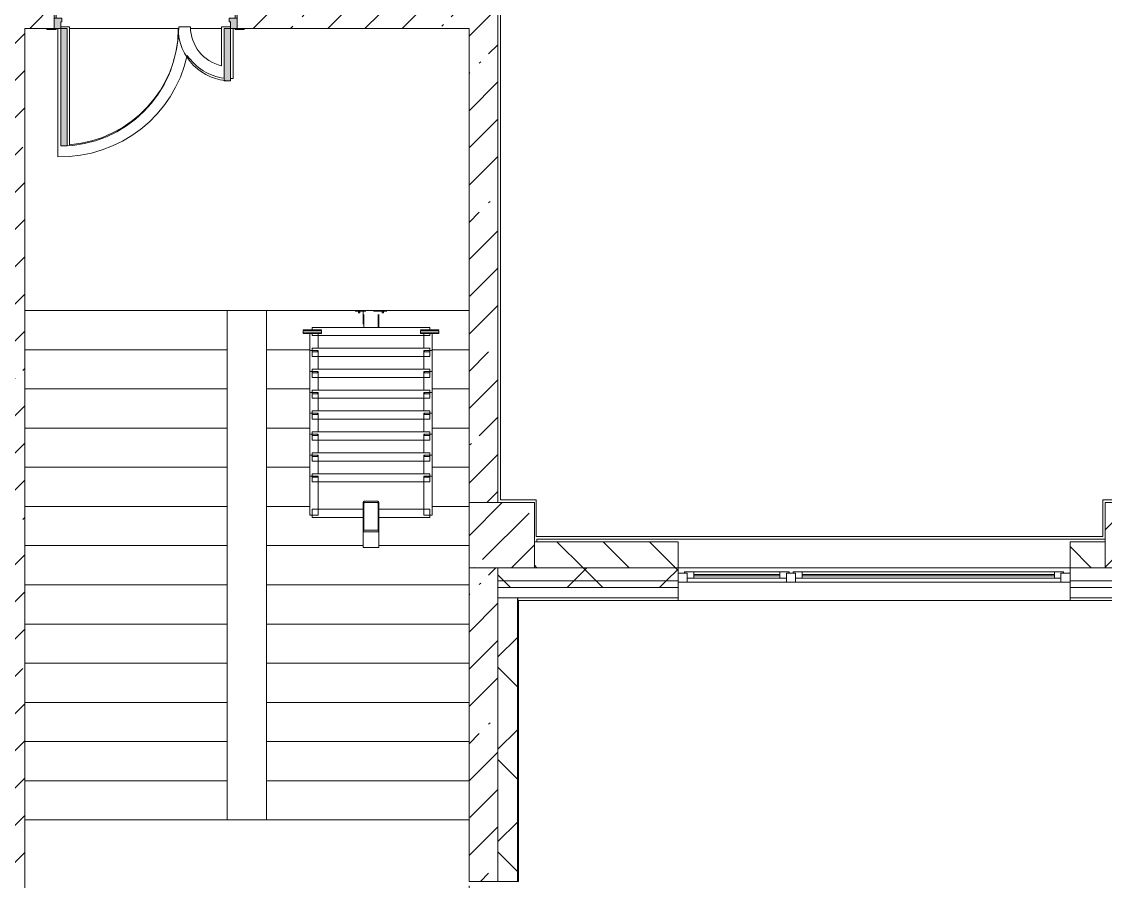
# Model space of a CAD drawing. Header units: millimetres. Extents: x -5714 to 188114, y -8553 to 29000.
# Drawn here: x 133160 to 141454, y 1150 to 7732 of the extents above; entities that cross this region are included whole.
import ezdxf

# ---------------------------------------------------------------- set-up
doc = ezdxf.new("R2010")
doc.units = ezdxf.units.MM
doc.linetypes.add('200_ШТРИХ__ш1_п0_6_', pattern=[160, 100, -60])
for name, color, linetype, lineweight in [('A-DETL-MBND-1', 7, '200_ШТРИХ__ш1_п0_6_', 9), ('A-GENM-2', 7, 'Continuous', 5), ('A-GLAZ-2', 7, 'Continuous', 5), ('A-WALL', 7, 'Continuous', 9), ('A-WALL-2', 7, 'Continuous', 5), ('I-WALL-2', 7, 'Continuous', 5), ('S-COLS-2', 7, 'Continuous', 5), ('S-STRS-2', 7, 'Continuous', 5)]:
    doc.layers.add(name, color=color, linetype=linetype, lineweight=lineweight)
for name, color, linetype, lineweight, true_color in [('A-DOOR-3', 7, 'Continuous', 5, 0xaaaaaa), ('A-DOOR-4', 7, 'Continuous', 5, 0xe2e2e2), ('A-DOOR-FRAM-2', 7, 'Continuous', 5, 0xe2e2e2), ('A-DOOR-FRAM-3', 7, 'Continuous', 5, 0xaaaaaa), ('A-FLOR-2', 7, 'Continuous', 5, 0xaaaaaa)]:
    doc.layers.add(name, color=color, linetype=linetype, lineweight=lineweight, true_color=true_color)
pattern_1 = [(45, (61103.76, 0), (-353.5534, 353.5534), []), (135, (61103.76, 0), (-353.5534, -353.5534), [])]
pattern_2 = [(45, (61103.76, 0), (-285.1231, 285.1231), []), (45, (61388.9, 0), (-285.1231, 285.1231), [504.031, -100.806, 16.764, -84.042])]

# ---------------------------------------------------------------- blocks, each defined once
blk = doc.blocks.new('BSC_Колонна _Прямоугольная - 500х500-V118-3_9_1_птичка')
at = {"layer": 'S-COLS-2'}
h = blk.add_hatch(dxfattribs=at)
h.set_pattern_fill('FP_54', color=256, style=0, pattern_type=2)
h.set_pattern_definition([(45, (-75730, -3800), (-285.1231, 285.1231), []), (45, (-75444.88, -3800), (-285.1231, 285.1231), [504.031, -100.806, 16.764, -84.042])])
h.paths.add_polyline_path([(-250, -250), (250, -250), (250, 250), (-250, 250), (-250, -98.8)])
for p, q in [((250, 250), (-250, 250)), ((-250, 250), (-250, -250)), ((250, -250), (250, 250)), ((-250, -250), (250, -250))]:
    blk.add_line(p, q, dxfattribs=at)
blk = doc.blocks.new('BSC_Колонна _Прямоугольная - 500х500-V119-3_9_1_птичка')
at = {"layer": 'S-COLS-2'}
h = blk.add_hatch(dxfattribs=at)
h.set_pattern_fill('FP_55', color=256, style=0, pattern_type=2)
h.set_pattern_definition([(45, (-80600, -3800), (-285.1231, 285.1231), []), (45, (-80314.88, -3800), (-285.1231, 285.1231), [504.031, -100.806, 16.764, -84.042])])
h.paths.add_polyline_path([(-250, -250), (250, -250), (250, 250), (-250, 250)])
for p, q in [((250, 250), (-250, 250)), ((-250, 250), (-250, -250)), ((250, -250), (250, 250)), ((-250, -250), (250, -250))]:
    blk.add_line(p, q, dxfattribs=at)
blk = doc.blocks.new('110_Дверь_СКБ_2Ст - Д-1 Лестничная клетка EIS60-24319353-3_9_1_птичка')
at = {"layer": 'A-DOOR-4'}
for points in [[(612.5, 1010), (612.5, 110), (662.5, 110), (662.5, 1010)], [(-631.1, 510), (-637.5, 510), (-637.5, 110), (-587.5, 110), (-587.5, 510)], [(712.5, 30), (697.5, 30), (697.5, -110), (712.5, -110)]]:
    blk.add_hatch(color=256, dxfattribs=at).paths.add_polyline_path(points)
h = blk.add_hatch(color=256, dxfattribs=at)
h.paths.add_polyline_path([(662.5, 110), (662.5, 60), (652.5, 60), (652.5, 30), (712.5, 30), (712.5, 110)])
h.paths.add_polyline_path([(-637.5, 110), (-687.5, 110), (-687.5, 30), (-627.5, 30), (-631.1, 60), (-637.5, 60)])
at = {"layer": 'A-DOOR-FRAM-2'}
for points in [[(-742.5, 118), (-742.5, 110), (-672.5, 110), (-672.5, 118)], [(697.5, 118), (697.5, 110), (767.5, 110), (767.5, 118)], [(-672.5, 30), (-687.5, 30), (-687.5, -110), (-672.5, -110)], [(-672.5, -110), (-742.5, -110), (-742.5, -118), (-672.5, -118)], [(697.5, -110), (697.5, -118), (767.5, -118), (767.5, -110)]]:
    blk.add_hatch(color=256, dxfattribs=at).paths.add_polyline_path(points)
at = {"layer": 'A-DOOR-3'}
for p, q in [((662.5, 1010), (612.5, 1010)), ((612.5, 1010), (612.5, 110)), ((662.5, 110), (662.5, 1010)), ((-637.5, 510), (-637.5, 110)), ((-587.5, 510), (-637.5, 510)), ((-587.5, 110), (-587.5, 510)), ((-637.5, 110), (-587.5, 110)), ((612.5, 110), (662.5, 110))]:
    blk.add_line(p, q, dxfattribs=at)
for centre, radius, start, end in [((662.5, 110), 900, 90, 180), ((-637.5, 110), 400, 360, 90)]:
    blk.add_arc(centre, radius, start, end, dxfattribs=at)
at = {"layer": 'A-DOOR-FRAM-3'}
for p, q in [((-672.5, 118), (-742.5, 118)), ((-742.5, 118), (-742.5, 110)), ((-742.5, 110), (-672.5, 110)), ((-637.5, 110), (-687.5, 110)), ((-687.5, 110), (-687.5, 30)), ((-672.5, 110), (-672.5, 118)), ((-637.5, 60), (-637.5, 110)), ((662.5, 110), (662.5, 60)), ((712.5, 110), (662.5, 110)), ((767.5, 118), (697.5, 118)), ((697.5, 118), (697.5, 110)), ((697.5, 110), (767.5, 110)), ((712.5, 30), (712.5, 110)), ((767.5, 110), (767.5, 118)), ((-687.5, 30), (-627.5, 30)), ((-672.5, 30), (-687.5, 30)), ((-687.5, 30), (-687.5, -110)), ((-672.5, -110), (-672.5, 30)), ((-627.5, 60), (-637.5, 60)), ((-627.5, 30), (-627.5, 60)), ((662.5, 60), (652.5, 60)), ((652.5, 60), (652.5, 30)), ((652.5, 30), (712.5, 30)), ((712.5, 30), (697.5, 30)), ((697.5, 30), (697.5, -110)), ((712.5, -110), (712.5, 30)), ((-672.5, -110), (-742.5, -110)), ((-742.5, -110), (-742.5, -118)), ((-742.5, -118), (-672.5, -118)), ((-687.5, -110), (-672.5, -110)), ((-672.5, -118), (-672.5, -110)), ((697.5, -110), (712.5, -110)), ((767.5, -110), (697.5, -110)), ((697.5, -110), (697.5, -118)), ((697.5, -118), (767.5, -118)), ((767.5, -118), (767.5, -110))]:
    blk.add_line(p, q, dxfattribs=at)
blk = doc.blocks.new('Анкер клиновой - Анкер клиновой МКТ В 10-10-16_85-22193208-3_9_1_птичка')
at = {"layer": 'A-DETL-MBND-1'}
for p, q in [((122191.4, 13788), (122191.4, 13784)), ((122207.4, 13788), (122191.4, 13788)), ((122191.4, 13788), (122207.4, 13788)), ((122194.4, 13798), (122194.4, 13784)), ((122204.4, 13798), (122194.4, 13798)), ((122194.4, 13798), (122204.4, 13798)), ((122204.4, 13784), (122204.4, 13798)), ((122207.4, 13784), (122207.4, 13788))]:
    blk.add_line(p, q, dxfattribs=at)
blk = doc.blocks.new('ОМ_Полоса_Трапеция прямоугольная_Прокат_ГОСТ 103-2006 - ОМ_Полоса_Трапеция прямоугольная_Прокат_ГОСТ 103-2006-21111644-3_9_1_птичка')
at = {"layer": 'A-GENM-2'}
for p, q in [((122699.4, 15046.5), (122699.4, 15056.5)), ((122699.4, 15056.5), (122739.4, 15056.5)), ((122739.4, 15046.5), (122699.4, 15046.5)), ((122739.4, 15056.5), (122739.4, 15046.5))]:
    blk.add_line(p, q, dxfattribs=at)
blk = doc.blocks.new('ОМ_Полоса_Трапеция прямоугольная_Прокат_ГОСТ 103-2006 - ОМ_Полоса_Трапеция прямоугольная_Прокат_ГОСТ 103-2006-V171-3_9_1_птичка')
at = {"layer": 'A-GENM-2'}
for p, q in [((122699.4, 14416.5), (122699.4, 14406.5)), ((122739.4, 14416.5), (122699.4, 14416.5)), ((122699.4, 14406.5), (122739.4, 14406.5)), ((122739.4, 14406.5), (122739.4, 14416.5))]:
    blk.add_line(p, q, dxfattribs=at)
blk = doc.blocks.new('ОМ_Полоса_Трапеция прямоугольная_Прокат_ГОСТ 103-2006 - ОМ_Полоса_Трапеция прямоугольная_Прокат_ГОСТ 103-2006-V172-3_9_1_птичка')
at = {"layer": 'A-GENM-2'}
for p, q in [((122699.4, 14256.5), (122699.4, 14246.5)), ((122739.4, 14256.5), (122699.4, 14256.5)), ((122699.4, 14246.5), (122739.4, 14246.5)), ((122739.4, 14246.5), (122739.4, 14256.5))]:
    blk.add_line(p, q, dxfattribs=at)
blk = doc.blocks.new('ОМ_Полоса_Трапеция прямоугольная_Прокат_ГОСТ 103-2006 - ОМ_Полоса_Трапеция прямоугольная_Прокат_ГОСТ 103-2006-V173-3_9_1_птичка')
at = {"layer": 'A-GENM-2'}
for p, q in [((122699.4, 14096.5), (122699.4, 14086.5)), ((122739.4, 14096.5), (122699.4, 14096.5)), ((122699.4, 14086.5), (122739.4, 14086.5)), ((122739.4, 14086.5), (122739.4, 14096.5))]:
    blk.add_line(p, q, dxfattribs=at)
blk = doc.blocks.new('ОМ_Полоса_Прокат_ГОСТ 103-2006 - ОМ_Полоса_Прокат_ГОСТ 103-2006-22193251-3_9_1_птичка')
at = {"layer": 'A-GENM-2'}
for p, q in [((122809.4, 13929.5), (122669.4, 13929.5)), ((122669.4, 13929.5), (122669.4, 13926.5)), ((122669.4, 13926.5), (122809.4, 13926.5)), ((122809.4, 13926.5), (122809.4, 13929.5))]:
    blk.add_line(p, q, dxfattribs=at)
blk = doc.blocks.new('ОМ_Полоса_Прокат_ГОСТ 103-2006 - ОМ_Полоса_Прокат_ГОСТ 103-2006-22193252-3_9_1_птичка')
at = {"layer": 'A-GENM-2'}
for p, q in [((122669.4, 13954.2), (122669.4, 13950.8)), ((122809.4, 13954.2), (122669.4, 13954.2)), ((122669.4, 13950.8), (122809.4, 13950.8)), ((122669.4, 13933.9), (122669.4, 13950.8)), ((122809.4, 13933.9), (122669.4, 13933.9)), ((122809.4, 13950.8), (122809.4, 13954.2)), ((122809.4, 13950.8), (122809.4, 13933.9))]:
    blk.add_line(p, q, dxfattribs=at)
blk = doc.blocks.new('ОМ_Полоса_Трапеция прямоугольная_Прокат_ГОСТ 103-2006 - ОМ_Полоса_Трапеция прямоугольная_Прокат_ГОСТ 103-2006-21111686-3_9_1_птичка')
at = {"layer": 'A-GENM-2'}
for p, q in [((121839.4, 15056.5), (121879.4, 15056.5)), ((121839.4, 15046.5), (121839.4, 15056.5)), ((121879.4, 15046.5), (121839.4, 15046.5)), ((121879.4, 15056.5), (121879.4, 15046.5))]:
    blk.add_line(p, q, dxfattribs=at)
blk = doc.blocks.new('ОМ_Полоса_Трапеция прямоугольная_Прокат_ГОСТ 103-2006 - ОМ_Полоса_Трапеция прямоугольная_Прокат_ГОСТ 103-2006-V174-3_9_1_птичка')
at = {"layer": 'A-GENM-2'}
for p, q in [((121879.4, 14416.5), (121839.4, 14416.5)), ((121839.4, 14416.5), (121839.4, 14406.5)), ((121839.4, 14406.5), (121879.4, 14406.5)), ((121879.4, 14406.5), (121879.4, 14416.5))]:
    blk.add_line(p, q, dxfattribs=at)
blk = doc.blocks.new('ОМ_Полоса_Трапеция прямоугольная_Прокат_ГОСТ 103-2006 - ОМ_Полоса_Трапеция прямоугольная_Прокат_ГОСТ 103-2006-V175-3_9_1_птичка')
at = {"layer": 'A-GENM-2'}
for p, q in [((121879.4, 14256.5), (121839.4, 14256.5)), ((121839.4, 14256.5), (121839.4, 14246.5)), ((121839.4, 14246.5), (121879.4, 14246.5)), ((121879.4, 14246.5), (121879.4, 14256.5))]:
    blk.add_line(p, q, dxfattribs=at)
blk = doc.blocks.new('ОМ_Полоса_Трапеция прямоугольная_Прокат_ГОСТ 103-2006 - ОМ_Полоса_Трапеция прямоугольная_Прокат_ГОСТ 103-2006-V176-3_9_1_птичка')
at = {"layer": 'A-GENM-2'}
for p, q in [((121879.4, 14096.5), (121839.4, 14096.5)), ((121839.4, 14096.5), (121839.4, 14086.5)), ((121839.4, 14086.5), (121879.4, 14086.5)), ((121879.4, 14086.5), (121879.4, 14096.5))]:
    blk.add_line(p, q, dxfattribs=at)
blk = doc.blocks.new('ОМ_Полоса_Прокат_ГОСТ 103-2006 - ОМ_Полоса_Прокат_ГОСТ 103-2006-22193295-3_9_1_птичка')
at = {"layer": 'A-GENM-2'}
for p, q in [((121909.4, 13929.5), (121769.4, 13929.5)), ((121769.4, 13929.5), (121769.4, 13926.5)), ((121769.4, 13926.5), (121909.4, 13926.5)), ((121909.4, 13926.5), (121909.4, 13929.5))]:
    blk.add_line(p, q, dxfattribs=at)
blk = doc.blocks.new('ОМ_Полоса_Прокат_ГОСТ 103-2006 - ОМ_Полоса_Прокат_ГОСТ 103-2006-22193296-3_9_1_птичка')
at = {"layer": 'A-GENM-2'}
for p, q in [((121909.4, 13954.2), (121769.4, 13954.2)), ((121769.4, 13954.2), (121769.4, 13950.8)), ((121769.4, 13950.8), (121909.4, 13950.8)), ((121769.4, 13933.9), (121769.4, 13950.8)), ((121909.4, 13933.9), (121769.4, 13933.9)), ((121909.4, 13950.8), (121909.4, 13954.2)), ((121909.4, 13950.8), (121909.4, 13933.9))]:
    blk.add_line(p, q, dxfattribs=at)
blk = doc.blocks.new('ОМ_Труба_ГОСТ 8639-82 - ОМ_Труба_ГОСТ 8639-82-21111694-3_9_1_птичка')
at = {"layer": 'A-GENM-2'}
for p, q in [((122238.4, 15595.1), (122340.4, 15595.1)), ((122229.4, 15590.5), (122229.4, 15456.5)), ((122349.4, 15456.5), (122349.4, 15590.5)), ((122229.4, 15256.4), (122229.4, 15456.5)), ((122235.4, 15456.5), (122235.4, 15256.4)), ((122238.4, 15474.2), (122340.4, 15474.2)), ((122340.4, 15462.4), (122238.4, 15462.4)), ((122343.4, 15256.4), (122343.4, 15456.5)), ((122349.4, 15456.5), (122349.4, 15256.4)), ((122238.4, 15250.5), (122340.4, 15250.5)), ((122340.4, 15238.8), (122238.4, 15238.8))]:
    blk.add_line(p, q, dxfattribs=at)
at = {"layer": 'A-GENM-2', "flags": 128}
for points in [[(122229.4, 15456.5), (122229.6, 15460), (122230.1, 15463.3), (122231, 15466.3), (122232.1, 15469), (122233.4, 15471.2), (122235, 15472.8), (122236.7, 15473.8), (122238.4, 15474.2)], [(122238.4, 15462.4), (122237.9, 15462.3), (122237.3, 15461.9), (122236.8, 15461.4), (122236.3, 15460.7), (122235.9, 15459.8), (122235.7, 15458.8), (122235.5, 15457.7), (122235.4, 15456.5)], [(122340.4, 15474.2), (122342.2, 15473.8), (122343.9, 15472.8), (122345.4, 15471.2), (122346.8, 15469), (122347.9, 15466.3), (122348.8, 15463.3), (122349.3, 15460), (122349.4, 15456.5)], [(122343.4, 15456.5), (122343.4, 15457.7), (122343.2, 15458.8), (122342.9, 15459.8), (122342.6, 15460.7), (122342.1, 15461.4), (122341.6, 15461.9), (122341, 15462.3), (122340.4, 15462.4)], [(122238.4, 15238.8), (122236.7, 15239.1), (122235, 15240.1), (122233.4, 15241.8), (122232.1, 15243.9), (122231, 15246.6), (122230.1, 15249.7), (122229.6, 15253), (122229.4, 15256.4)], [(122235.4, 15256.4), (122235.5, 15255.3), (122235.7, 15254.2), (122235.9, 15253.2), (122236.3, 15252.3), (122236.8, 15251.5), (122237.3, 15251), (122237.9, 15250.7), (122238.4, 15250.5)], [(122349.4, 15256.4), (122349.3, 15253), (122348.8, 15249.7), (122347.9, 15246.6), (122346.8, 15243.9), (122345.4, 15241.8), (122343.9, 15240.1), (122342.2, 15239.1), (122340.4, 15238.8)], [(122340.4, 15250.5), (122341, 15250.7), (122341.6, 15251), (122342.1, 15251.5), (122342.6, 15252.3), (122342.9, 15253.2), (122343.2, 15254.2), (122343.4, 15255.3), (122343.4, 15256.4)]]:
    blk.add_lwpolyline(points, dxfattribs=at)
at = {"layer": 'A-GENM-2'}
for centre, major_axis, start_param, end_param in [((122238.4, 15590.5), (9, 0), 1.570796, 3.141593), ((122340.4, 15590.5), (9, 0), 0, 1.570796), ((122238.4, 15538.5), (9, 0), 3.141593, 3.665191), ((122340.4, 15538.5), (-9, 0), 2.617994, 3.141593)]:
    blk.add_ellipse(centre, major_axis=major_axis, ratio=0.509802, start_param=start_param, end_param=end_param, dxfattribs=at)
blk = doc.blocks.new('ОМ_Уголок_ГОСТ 8509-93 - ОМ_Уголок_ГОСТ 8509-93-22194532-3_9_1_птичка')
at = {"layer": 'A-GENM-2'}
for p, q in [((0, 45.2), (0, -17.8)), ((390, 45.2), (0, 45.2)), ((900, 45.2), (510, 45.2)), ((900, -17.8), (900, 45.2)), ((0, -17.8), (390, -17.8)), ((510, -17.8), (900, -17.8))]:
    blk.add_line(p, q, dxfattribs=at)
blk = doc.blocks.new('ОМ_Уголок_ГОСТ 8509-93 - ОМ_Уголок_ГОСТ 8509-93-V177-3_9_1_птичка')
at = {"layer": 'A-GENM-2'}
for p, q in [((0, 45.2), (0, -17.8)), ((900, 45.2), (0, 45.2)), ((900, -17.8), (900, 45.2)), ((0, -17.8), (900, -17.8))]:
    blk.add_line(p, q, dxfattribs=at)
blk = doc.blocks.new('ОМ_Уголок_ГОСТ 8509-93 - ОМ_Уголок_ГОСТ 8509-93-22194533-3_9_1_птичка')
at = {"layer": 'A-GENM-2'}
for p, q in [((0, 45.2), (0, -17.8)), ((300, 45.2), (0, 45.2)), ((300, -17.8), (300, 45.2)), ((0, -17.8), (300, -17.8))]:
    blk.add_line(p, q, dxfattribs=at)
blk = doc.blocks.new('ОМ_Уголок_ГОСТ 8509-93 - ОМ_Уголок_ГОСТ 8509-93-V178-3_9_1_птичка')
at = {"layer": 'A-GENM-2'}
for p, q in [((0, 45.2), (0, -17.8)), ((142.2, 45.2), (0, 45.2)), ((0, -17.8), (160, -17.8))]:
    blk.add_line(p, q, dxfattribs=at)
blk = doc.blocks.new('ОМ_Уголок_ГОСТ 8509-93 - ОМ_Уголок_ГОСТ 8509-93-V179-3_9_1_птичка')
at = {"layer": 'A-GENM-2'}
for p, q in [((300, 45.2), (157.8, 45.2)), ((300, -17.8), (300, 45.2)), ((140, -17.8), (300, -17.8))]:
    blk.add_line(p, q, dxfattribs=at)
blk = doc.blocks.new('ОМ_Уголок_ГОСТ 8509-93 - ОМ_Уголок_ГОСТ 8509-93-V180-3_9_1_птичка')
at = {"layer": 'A-GENM-2'}
for p, q in [((0, 45.2), (0, 27.8)), ((900, 45.2), (0, 45.2)), ((0, 7.4), (0, -17.8)), ((900, 27.8), (900, 45.2)), ((900, -17.8), (900, 7.4)), ((0, -17.8), (900, -17.8))]:
    blk.add_line(p, q, dxfattribs=at)
blk = doc.blocks.new('ОМ_Уголок_ГОСТ 8509-93 - ОМ_Уголок_ГОСТ 8509-93-V181-3_9_1_птичка')
at = {"layer": 'A-GENM-2'}
for p, q in [((0, 45.2), (0, -17.8)), ((7.4, 45.2), (0, 45.2)), ((142.2, 45.2), (27.8, 45.2)), ((0, -17.8), (7.4, -17.8)), ((27.8, -17.8), (160, -17.8))]:
    blk.add_line(p, q, dxfattribs=at)
blk = doc.blocks.new('ОМ_Уголок_ГОСТ 8509-93 - ОМ_Уголок_ГОСТ 8509-93-V182-3_9_1_птичка')
at = {"layer": 'A-GENM-2'}
for p, q in [((272.2, 45.2), (157.8, 45.2)), ((300, 45.2), (292.6, 45.2)), ((300, -17.8), (300, 45.2)), ((140, -17.8), (272.2, -17.8)), ((292.6, -17.8), (300, -17.8))]:
    blk.add_line(p, q, dxfattribs=at)
blk = doc.blocks.new('ОМ_Труба_ГОСТ 8639-82 - ОМ_Труба_ГОСТ 8639-82-21111710-3_9_1_птичка')
at = {"layer": 'A-DETL-MBND-1'}
for p, q in [((122229.4, 13908.7), (122229.4, 13784)), ((122235.4, 13908.7), (122235.4, 13784)), ((122343.4, 13908.7), (122343.4, 13784)), ((122349.4, 13784), (122349.4, 13908.7))]:
    blk.add_line(p, q, dxfattribs=at)
blk = doc.blocks.new('ОМ_Уголок_ГОСТ 8510-86 - ОМ_Уголок_ГОСТ 8510-86-V183-3_9_1_птичка')
at = {"layer": 'A-DETL-MBND-1'}
blk.add_line((0, 0), (240, 0), dxfattribs=at)
blk = doc.blocks.new('120_Окно_СКБ_2Ст - 120_Окно_СКБ_2Ст 3000х2500 _мал_створка слева_-22809161-3_9_1_птичка')
at = {"layer": 'A-GLAZ-2'}
for p, q in [((-1500, -75), (-1500, -5)), ((-1500, -5), (-1430, -5)), ((1500, -5), (-1500, -5)), ((-1430, -75), (-1500, -75)), ((-1500, -75), (-1450, -75)), ((-1430, -75), (-1450, -75)), ((-1450, -75), (-1450, -85)), ((-1430, -5), (-1430, -75)), ((600, -35), (-1430, -35)), ((-1430, -35), (-1430, -75)), ((-1380, -85), (-1380, -35)), ((-1380, -55), (550, -55)), ((550, -65), (-1380, -65)), ((550, -85), (550, -35)), ((600, -75), (600, -5)), ((600, -5), (670, -5)), ((600, -75), (600, -35)), ((670, -75), (600, -75)), ((620, -75), (600, -75)), ((620, -75), (650, -75)), ((620, -85), (620, -75)), ((670, -75), (650, -75)), ((650, -75), (650, -85)), ((670, -5), (670, -75)), ((1430, -35), (670, -35)), ((670, -35), (670, -75)), ((720, -85), (720, -35)), ((720, -55), (1380, -55)), ((1380, -65), (720, -65)), ((1380, -85), (1380, -35)), ((1430, -75), (1430, -5)), ((1430, -5), (1500, -5)), ((1430, -75), (1430, -35)), ((1500, -75), (1430, -75)), ((1450, -75), (1430, -75)), ((1450, -75), (1500, -75)), ((1450, -85), (1450, -75)), ((1500, -5), (1500, -75)), ((-1450, -85), (620, -85)), ((620, -85), (-1450, -85)), ((650, -85), (1450, -85)), ((1450, -85), (650, -85))]:
    blk.add_line(p, q, dxfattribs=at)

msp = doc.modelspace()

# ---------------------------------------------------------------- hatches: boundary and pattern name
at = {"layer": 'A-WALL-2'}
h = msp.add_hatch(dxfattribs=at)
h.set_pattern_fill('FP_64', color=256, style=0, pattern_type=2)
h.set_pattern_definition([(135, (61103.76, 0), (-176.7767, -176.7767), [])])
h.paths.add_polyline_path([(145203.8, 3550), (145303.8, 3550), (145303.8, 3750), (145203.8, 3750), (145203.8, 3701.2)])
h.paths.add_polyline_path([(144074.4, 3550), (144303.8, 3550), (144303.8, 3750), (143403.8, 3750), (143403.8, 3550)])
h.paths.add_polyline_path([(141183.8, 3550), (141453.8, 3550), (141453.8, 3750), (141183.8, 3750)])
h.paths.add_polyline_path([(137548.9, 3550), (138183.8, 3550), (138183.8, 3750), (137083.8, 3750), (137083.8, 3550)])
h.paths.add_polyline_path([(141953.8, 3550), (142503.8, 3550), (142503.8, 3750), (141953.8, 3750), (141953.8, 3666.7)])
h = msp.add_hatch(dxfattribs=at)
h.set_pattern_fill('FP_66', color=256, style=0, pattern_type=2)
h.set_pattern_definition(pattern_1)
h.paths.add_polyline_path([(145805.4, 3450), (145803.8, 3550), (145203.8, 3550), (145203.8, 3450), (145803.8, 3450)])
h.paths.add_polyline_path([(137548.9, 3450), (138183.8, 3450), (138183.8, 3550), (136803.8, 3550), (136803.8, 3450), (137083.8, 3450)])
h.paths.add_polyline_path([(143403.8, 3450), (144303.8, 3450), (144303.8, 3550), (143403.8, 3550)])
h.paths.add_polyline_path([(142503.8, 3450), (142503.8, 3550), (141183.8, 3550), (141183.8, 3450), (142210, 3450)])
h = msp.add_hatch(dxfattribs=at)
h.set_pattern_fill('FP_66', color=256, style=0, pattern_type=2)
h.set_pattern_definition(pattern_1)
h.paths.add_polyline_path([(145905.4, 3400), (145905.4, 3450), (145203.8, 3450), (145203.8, 3400), (145805.4, 3400)])
h.paths.add_polyline_path([(138183.8, 3400), (138183.8, 3450), (136803.8, 3450), (136803.8, 3400), (137548.9, 3400)])
h.paths.add_polyline_path([(141183.8, 3400), (142503.8, 3400), (142503.8, 3450), (141183.8, 3450)])
h.paths.add_polyline_path([(144074.4, 3400), (144303.8, 3400), (144303.8, 3450), (143403.8, 3450), (143403.8, 3400)])
h = msp.add_hatch(dxfattribs=at)
h.set_pattern_fill('FP_66', color=256, style=0, pattern_type=2)
h.set_pattern_definition(pattern_1)
h.paths.add_polyline_path([(136953.8, -250), (136953.8, 350), (136803.8, 350), (136803.8, -250)])
h.paths.add_polyline_path([(136953.8, 1150), (136953.8, 3320), (136803.8, 3320), (136803.8, 1150)])
at = {"layer": 'I-WALL-2'}
h = msp.add_hatch(dxfattribs=at)
h.set_pattern_fill('FP_62', color=256, style=0, pattern_type=2)
h.set_pattern_definition(pattern_2)
h.paths.add_polyline_path([(134863.8, 7680), (136583.8, 7680), (136583.8, 7900), (134808.8, 7900), (134808.8, 7680)])
h.paths.add_polyline_path([(133353.8, 7680), (133408.8, 7680), (133408.8, 7900), (132963.8, 7900), (132963.8, 7680), (133183.8, 7680)])
h = msp.add_hatch(dxfattribs=at)
h.set_pattern_fill('FP_62', color=256, style=0, pattern_type=2)
h.set_pattern_definition(pattern_2)
h.paths.add_polyline_path([(136616.7, 120), (136803.8, 120), (136803.8, 350), (136583.8, 350), (136583.8, 120)])
h.paths.add_polyline_path([(136616.7, 1150), (136803.8, 1150), (136803.8, 3550), (136583.8, 3550), (136583.8, 1150)])
h.paths.add_polyline_path([(136583.8, 4050), (136803.8, 4050), (136803.8, 7900), (136583.8, 7900), (136583.8, 4279.6)])
h = msp.add_hatch(dxfattribs=at)
h.set_pattern_fill('FP_62', color=256, style=0, pattern_type=2)
h.set_pattern_definition(pattern_2)
h.paths.add_polyline_path([(132963.8, 120), (133183.8, 120), (133183.8, 7680), (132963.8, 7680), (132963.8, 1965.8)])

# ---------------------------------------------------------------- linework, layer by layer
at = {"layer": 'A-DETL-MBND-1'}
msp.add_line((136583.8, 535), (136583.8, 1150), dxfattribs=at)
at = {"layer": 'A-FLOR-2'}
for p, q in [((136824.8, 9100), (136824.8, 4070)), ((133437.3, 7680), (133437.3, 6697.1)), ((133527.3, 7691.9), (133458.8, 7691.9)), ((133527.3, 6789.7), (133527.3, 7691.9)), ((133527.3, 7680), (134361.6, 7680)), ((134452.3, 7691.9), (134362.3, 7691.9)), ((134453.4, 7680), (134688.4, 7680)), ((134758.8, 7691.9), (134688.4, 7691.9)), ((134688.4, 7691.9), (134688.4, 7394.8)), ((134778.4, 7297.5), (134778.4, 7680)), ((136824.8, 4070), (137098.8, 4070)), ((137098.8, 4070), (137098.8, 3791)), ((141433.8, 3791), (141433.8, 4070)), ((141433.8, 4070), (141973.8, 4070)), ((137098.8, 3791), (141433.8, 3791))]:
    msp.add_line(p, q, dxfattribs=at)
for centre, radius, start, end in [((133457.3, 7691.9), 905, 274.43687, 360), ((134757.3, 7691.9), 305, 180, 256.9573), ((133457.3, 7691.9), 995, 268.8489, 347.32946), ((134757.3, 7691.9), 395, 213.54048, 262.94436), ((134757.3, 7691.9), 395, 270.21425, 273.07201)]:
    msp.add_arc(centre, radius, start, end, dxfattribs=at)
at = {"layer": 'A-WALL'}
for p, q in [((138183.8, 3550), (137083.8, 3550)), ((141453.8, 3550), (141183.8, 3550)), ((136803.8, 3450), (138183.8, 3450)), ((141183.8, 3450), (142503.8, 3450)), ((136803.8, 3400), (138183.8, 3400)), ((136803.8, 3320), (136803.8, 1150)), ((136803.8, 3320), (138183.8, 3320)), ((136953.8, 1150), (136953.8, 3320)), ((136956.8, 1150), (136956.8, 3320)), ((141183.8, 3400), (142503.8, 3400)), ((141183.8, 3320), (142503.8, 3320)), ((136961.8, 3300), (136956.8, 3300))]:
    msp.add_line(p, q, dxfattribs=at)
at = {"layer": 'A-WALL-2'}
for p, q in [((138183.8, 3750), (137083.8, 3750)), ((138183.8, 3300), (138183.8, 3750)), ((141183.8, 3750), (141183.8, 3300)), ((141453.8, 3750), (141183.8, 3750)), ((136803.8, 3550), (136803.8, 3320)), ((138183.8, 3550), (141183.8, 3550)), ((136961.8, 1150), (136961.8, 3300)), ((146055.4, 3300), (136961.8, 3300)), ((136803.8, 1150), (136961.8, 1150))]:
    msp.add_line(p, q, dxfattribs=at)
at = {"layer": 'I-WALL-2'}
for p, q in [((136803.8, 4050), (136803.8, 7900)), ((133183.8, 120), (133183.8, 7680)), ((133183.8, 7680), (133353.8, 7680)), ((134361.6, 7680), (133527.3, 7680)), ((134688.4, 7680), (134453.4, 7680)), ((134863.8, 7680), (136583.8, 7680)), ((136583.8, 7680), (136583.8, 4050)), ((137103.8, 3770), (141453.8, 3770)), ((137103.8, 3770), (137103.8, 3750)), ((136583.8, 3550), (136583.8, 1150)), ((141183.8, 3550), (138183.8, 3550)), ((136583.8, 1150), (136803.8, 1150))]:
    msp.add_line(p, q, dxfattribs=at)
at = {"layer": 'S-STRS-2'}
for p, q in [((134361.6, 7680), (133527.3, 7680)), ((134688.4, 7680), (134453.4, 7680)), ((133183.8, 5520), (134733.8, 5520)), ((133183.8, 5520), (134733.8, 5520)), ((134733.8, 5520), (136583.8, 5520)), ((134733.8, 5220), (134733.8, 5520)), ((135033.8, 5520), (135033.8, 5220)), ((133183.8, 5220), (134733.8, 5220)), ((133183.8, 5220), (134733.8, 5220)), ((134733.8, 4920), (134733.8, 5220)), ((135033.8, 5220), (135033.8, 4920)), ((135366, 5220), (135033.8, 5220)), ((135366, 5220), (135033.8, 5220)), ((136583.8, 5220), (136301.6, 5220)), ((136583.8, 5220), (136301.6, 5220)), ((133183.8, 4920), (134733.8, 4920)), ((133183.8, 4920), (134733.8, 4920)), ((134733.8, 4620), (134733.8, 4920)), ((135033.8, 4920), (135033.8, 4620)), ((135366, 4920), (135033.8, 4920)), ((135366, 4920), (135033.8, 4920)), ((136583.8, 4920), (136301.6, 4920)), ((136583.8, 4920), (136301.6, 4920)), ((133183.8, 4620), (134733.8, 4620)), ((133183.8, 4620), (134733.8, 4620)), ((134733.8, 4320), (134733.8, 4620)), ((135033.8, 4620), (135033.8, 4320)), ((135366, 4620), (135033.8, 4620)), ((135366, 4620), (135033.8, 4620)), ((136583.8, 4620), (136301.6, 4620)), ((136583.8, 4620), (136301.6, 4620)), ((133183.8, 4320), (134733.8, 4320)), ((133183.8, 4320), (134733.8, 4320)), ((134733.8, 4020), (134733.8, 4320)), ((135033.8, 4320), (135033.8, 4020)), ((135366, 4320), (135033.8, 4320)), ((135366, 4320), (135033.8, 4320)), ((136583.8, 4320), (136301.6, 4320)), ((136583.8, 4320), (136301.6, 4320)), ((133183.8, 4020), (134733.8, 4020)), ((133183.8, 4020), (134733.8, 4020)), ((134733.8, 3720), (134733.8, 4020)), ((135033.8, 4020), (135033.8, 3720)), ((135366, 4020), (135033.8, 4020)), ((135366, 4020), (135033.8, 4020)), ((136583.8, 4020), (136301.6, 4020)), ((136583.8, 4020), (136301.6, 4020)), ((133183.8, 3720), (134733.8, 3720)), ((133183.8, 3720), (134733.8, 3720)), ((134733.8, 3420), (134733.8, 3720)), ((135033.8, 3720), (135033.8, 3420)), ((135775.1, 3720), (135033.8, 3720)), ((135775.1, 3720), (135033.8, 3720)), ((136583.8, 3720), (135892.4, 3720)), ((136583.8, 3720), (135892.4, 3720)), ((133183.8, 3420), (134733.8, 3420)), ((133183.8, 3420), (134733.8, 3420)), ((134733.8, 3120), (134733.8, 3420)), ((135033.8, 3420), (135033.8, 3120)), ((136583.8, 3420), (135033.8, 3420)), ((136583.8, 3420), (135033.8, 3420)), ((133183.8, 3120), (134733.8, 3120)), ((133183.8, 3120), (134733.8, 3120)), ((134733.8, 2820), (134733.8, 3120)), ((135033.8, 3120), (135033.8, 2820)), ((136583.8, 3120), (135033.8, 3120)), ((136583.8, 3120), (135033.8, 3120)), ((133183.8, 2820), (134733.8, 2820)), ((133183.8, 2820), (134733.8, 2820)), ((134733.8, 2520), (134733.8, 2820)), ((135033.8, 2820), (135033.8, 2520)), ((136583.8, 2820), (135033.8, 2820)), ((136583.8, 2820), (135033.8, 2820)), ((133183.8, 2520), (134733.8, 2520)), ((133183.8, 2520), (134733.8, 2520)), ((134733.8, 2220), (134733.8, 2520)), ((135033.8, 2520), (135033.8, 2220)), ((136583.8, 2520), (135033.8, 2520)), ((136583.8, 2520), (135033.8, 2520)), ((133183.8, 2220), (134733.8, 2220)), ((133183.8, 2220), (134733.8, 2220)), ((134733.8, 1920), (134733.8, 2220)), ((135033.8, 2220), (135033.8, 1920)), ((136583.8, 2220), (135033.8, 2220)), ((136583.8, 2220), (135033.8, 2220)), ((133183.8, 1920), (134733.8, 1920)), ((133183.8, 1920), (134733.8, 1920)), ((134733.8, 1620), (134733.8, 1920)), ((135033.8, 1920), (135033.8, 1620)), ((136583.8, 1920), (135033.8, 1920)), ((136583.8, 1920), (135033.8, 1920)), ((133183.8, 1620), (134733.8, 1620)), ((133183.8, 1620), (134733.8, 1620)), ((135033.8, 1620), (134733.8, 1620)), ((136583.8, 1620), (135033.8, 1620)), ((136583.8, 1620), (135033.8, 1620))]:
    msp.add_line(p, q, dxfattribs=at)

# ---------------------------------------------------------------- block references
at = {"layer": 'A-DETL-MBND-1', "extrusion": (0, 0, -1)}
msp.add_blockref('ОМ_Уголок_ГОСТ 8510-86 - ОМ_Уголок_ГОСТ 8510-86-V183-3_9_1_птичка', (-135953.8, 5515.8), dxfattribs=at)
at = {"layer": 'A-DETL-MBND-1', "rotation": 180}
for name, p in [('Анкер клиновой - Анкер клиновой МКТ В 10-10-16_85-22193208-3_9_1_птичка', (257943.2, 19299.8)), ('ОМ_Труба_ГОСТ 8639-82 - ОМ_Труба_ГОСТ 8639-82-21111710-3_9_1_птичка', (258123.2, 19299.8)), ('Анкер клиновой - Анкер клиновой МКТ В 10-10-16_85-22193208-3_9_1_птичка', (258123.2, 19299.8))]:
    msp.add_blockref(name, p, dxfattribs=at)
at = {"layer": 'A-DOOR-3', "rotation": 180}
msp.add_blockref('110_Дверь_СКБ_2Ст - Д-1 Лестничная клетка EIS60-24319353-3_9_1_птичка', (134121.3, 7790), dxfattribs=at)
at = {"layer": 'A-GENM-2', "extrusion": (0, 0, -1)}
for name, p, rotation in [('ОМ_Уголок_ГОСТ 8509-93 - ОМ_Уголок_ГОСТ 8509-93-V180-3_9_1_птичка', (-135383.8, 5373.3), 180), ('ОМ_Уголок_ГОСТ 8509-93 - ОМ_Уголок_ГОСТ 8509-93-V182-3_9_1_птичка', (-135383.8, 5073.3), 90.00000000000087), ('ОМ_Уголок_ГОСТ 8509-93 - ОМ_Уголок_ГОСТ 8509-93-V181-3_9_1_птичка', (-136283.8, 5373.3), 270.0000000000007), ('ОМ_Уголок_ГОСТ 8509-93 - ОМ_Уголок_ГОСТ 8509-93-V177-3_9_1_птичка', (-135383.8, 5213.3), 180), ('ОМ_Уголок_ГОСТ 8509-93 - ОМ_Уголок_ГОСТ 8509-93-V179-3_9_1_птичка', (-135383.8, 4913.3), 90.00000000000087), ('ОМ_Уголок_ГОСТ 8509-93 - ОМ_Уголок_ГОСТ 8509-93-V178-3_9_1_птичка', (-136283.8, 5213.3), 270.0000000000007), ('ОМ_Уголок_ГОСТ 8509-93 - ОМ_Уголок_ГОСТ 8509-93-V177-3_9_1_птичка', (-135383.8, 5053.3), 180), ('ОМ_Уголок_ГОСТ 8509-93 - ОМ_Уголок_ГОСТ 8509-93-V179-3_9_1_птичка', (-135383.8, 4753.3), 90.00000000000087), ('ОМ_Уголок_ГОСТ 8509-93 - ОМ_Уголок_ГОСТ 8509-93-V178-3_9_1_птичка', (-136283.8, 5053.3), 270.0000000000007), ('ОМ_Уголок_ГОСТ 8509-93 - ОМ_Уголок_ГОСТ 8509-93-V179-3_9_1_птичка', (-135383.8, 4593.3), 90.00000000000087), ('ОМ_Уголок_ГОСТ 8509-93 - ОМ_Уголок_ГОСТ 8509-93-V177-3_9_1_птичка', (-135383.8, 4893.3), 180), ('ОМ_Уголок_ГОСТ 8509-93 - ОМ_Уголок_ГОСТ 8509-93-V178-3_9_1_птичка', (-136283.8, 4893.3), 270.0000000000007), ('ОМ_Уголок_ГОСТ 8509-93 - ОМ_Уголок_ГОСТ 8509-93-V179-3_9_1_птичка', (-135383.8, 4433.3), 90.00000000000087), ('ОМ_Уголок_ГОСТ 8509-93 - ОМ_Уголок_ГОСТ 8509-93-V177-3_9_1_птичка', (-135383.8, 4733.3), 180), ('ОМ_Уголок_ГОСТ 8509-93 - ОМ_Уголок_ГОСТ 8509-93-V178-3_9_1_птичка', (-136283.8, 4733.3), 270.0000000000007), ('ОМ_Уголок_ГОСТ 8509-93 - ОМ_Уголок_ГОСТ 8509-93-V179-3_9_1_птичка', (-135383.8, 4273.3), 90.00000000000087), ('ОМ_Уголок_ГОСТ 8509-93 - ОМ_Уголок_ГОСТ 8509-93-V177-3_9_1_птичка', (-135383.8, 4573.3), 180), ('ОМ_Уголок_ГОСТ 8509-93 - ОМ_Уголок_ГОСТ 8509-93-V178-3_9_1_птичка', (-136283.8, 4573.3), 270.0000000000007), ('ОМ_Уголок_ГОСТ 8509-93 - ОМ_Уголок_ГОСТ 8509-93-V179-3_9_1_птичка', (-135383.8, 4113.3), 90.00000000000087), ('ОМ_Уголок_ГОСТ 8509-93 - ОМ_Уголок_ГОСТ 8509-93-V177-3_9_1_птичка', (-135383.8, 4413.3), 180), ('ОМ_Уголок_ГОСТ 8509-93 - ОМ_Уголок_ГОСТ 8509-93-V178-3_9_1_птичка', (-136283.8, 4413.3), 270.0000000000007), ('ОМ_Уголок_ГОСТ 8509-93 - ОМ_Уголок_ГОСТ 8509-93-22194533-3_9_1_птичка', (-135383.8, 3953.3), 90.00000000000087), ('ОМ_Уголок_ГОСТ 8509-93 - ОМ_Уголок_ГОСТ 8509-93-V177-3_9_1_птичка', (-135383.8, 4253.3), 180), ('ОМ_Уголок_ГОСТ 8509-93 - ОМ_Уголок_ГОСТ 8509-93-22194533-3_9_1_птичка', (-136283.8, 4253.3), 270.0000000000007)]:
    msp.add_blockref(name, p, dxfattribs=dict(at, rotation=rotation))
at = {"layer": 'A-GENM-2', "rotation": 180}
for name, p in [('ОМ_Полоса_Прокат_ГОСТ 103-2006 - ОМ_Полоса_Прокат_ГОСТ 103-2006-22193251-3_9_1_птичка', (258123.2, 19299.8)), ('ОМ_Полоса_Прокат_ГОСТ 103-2006 - ОМ_Полоса_Прокат_ГОСТ 103-2006-22193252-3_9_1_птичка', (258123.2, 19299.8)), ('ОМ_Полоса_Прокат_ГОСТ 103-2006 - ОМ_Полоса_Прокат_ГОСТ 103-2006-22193295-3_9_1_птичка', (258123.2, 19299.8)), ('ОМ_Полоса_Прокат_ГОСТ 103-2006 - ОМ_Полоса_Прокат_ГОСТ 103-2006-22193296-3_9_1_птичка', (258123.2, 19299.8)), ('ОМ_Полоса_Трапеция прямоугольная_Прокат_ГОСТ 103-2006 - ОМ_Полоса_Трапеция прямоугольная_Прокат_ГОСТ 103-2006-V173-3_9_1_птичка', (258123.2, 19299.8)), ('ОМ_Полоса_Трапеция прямоугольная_Прокат_ГОСТ 103-2006 - ОМ_Полоса_Трапеция прямоугольная_Прокат_ГОСТ 103-2006-V176-3_9_1_птичка', (258123.2, 19299.8)), ('ОМ_Полоса_Трапеция прямоугольная_Прокат_ГОСТ 103-2006 - ОМ_Полоса_Трапеция прямоугольная_Прокат_ГОСТ 103-2006-V172-3_9_1_птичка', (258123.2, 19299.8)), ('ОМ_Полоса_Трапеция прямоугольная_Прокат_ГОСТ 103-2006 - ОМ_Полоса_Трапеция прямоугольная_Прокат_ГОСТ 103-2006-V175-3_9_1_птичка', (258123.2, 19299.8)), ('ОМ_Полоса_Трапеция прямоугольная_Прокат_ГОСТ 103-2006 - ОМ_Полоса_Трапеция прямоугольная_Прокат_ГОСТ 103-2006-V171-3_9_1_птичка', (258123.2, 19299.8)), ('ОМ_Полоса_Трапеция прямоугольная_Прокат_ГОСТ 103-2006 - ОМ_Полоса_Трапеция прямоугольная_Прокат_ГОСТ 103-2006-V174-3_9_1_птичка', (258123.2, 19299.8)), ('ОМ_Полоса_Трапеция прямоугольная_Прокат_ГОСТ 103-2006 - ОМ_Полоса_Трапеция прямоугольная_Прокат_ГОСТ 103-2006-21111644-3_9_1_птичка', (258123.2, 19779.8)), ('ОМ_Полоса_Трапеция прямоугольная_Прокат_ГОСТ 103-2006 - ОМ_Полоса_Трапеция прямоугольная_Прокат_ГОСТ 103-2006-21111686-3_9_1_птичка', (258123.2, 19779.8)), ('ОМ_Полоса_Трапеция прямоугольная_Прокат_ГОСТ 103-2006 - ОМ_Полоса_Трапеция прямоугольная_Прокат_ГОСТ 103-2006-21111644-3_9_1_птичка', (258123.2, 19619.8)), ('ОМ_Полоса_Трапеция прямоугольная_Прокат_ГОСТ 103-2006 - ОМ_Полоса_Трапеция прямоугольная_Прокат_ГОСТ 103-2006-21111686-3_9_1_птичка', (258123.2, 19619.8)), ('ОМ_Полоса_Трапеция прямоугольная_Прокат_ГОСТ 103-2006 - ОМ_Полоса_Трапеция прямоугольная_Прокат_ГОСТ 103-2006-21111644-3_9_1_птичка', (258123.2, 19459.8)), ('ОМ_Полоса_Трапеция прямоугольная_Прокат_ГОСТ 103-2006 - ОМ_Полоса_Трапеция прямоугольная_Прокат_ГОСТ 103-2006-21111686-3_9_1_птичка', (258123.2, 19459.8)), ('ОМ_Полоса_Трапеция прямоугольная_Прокат_ГОСТ 103-2006 - ОМ_Полоса_Трапеция прямоугольная_Прокат_ГОСТ 103-2006-21111644-3_9_1_птичка', (258123.2, 19299.8)), ('ОМ_Полоса_Трапеция прямоугольная_Прокат_ГОСТ 103-2006 - ОМ_Полоса_Трапеция прямоугольная_Прокат_ГОСТ 103-2006-21111686-3_9_1_птичка', (258123.2, 19299.8)), ('ОМ_Труба_ГОСТ 8639-82 - ОМ_Труба_ГОСТ 8639-82-21111694-3_9_1_птичка', (258123.2, 19299.8))]:
    msp.add_blockref(name, p, dxfattribs=at)
at = {"layer": 'A-GENM-2', "extrusion": (0, 0, -1)}
msp.add_blockref('ОМ_Уголок_ГОСТ 8509-93 - ОМ_Уголок_ГОСТ 8509-93-22194532-3_9_1_птичка', (-136283.8, 3953.3), dxfattribs=at)
at = {"layer": 'A-GLAZ-2', "rotation": 180}
msp.add_blockref('120_Окно_СКБ_2Ст - 120_Окно_СКБ_2Ст 3000х2500 _мал_створка слева_-22809161-3_9_1_птичка', (139683.8, 3435), dxfattribs=at)
at = {"layer": 'S-COLS-2'}
for name, p in [('BSC_Колонна _Прямоугольная - 500х500-V118-3_9_1_птичка', (136833.8, 3800)), ('BSC_Колонна _Прямоугольная - 500х500-V119-3_9_1_птичка', (141703.8, 3800))]:
    msp.add_blockref(name, p, dxfattribs=at)

doc.saveas('drawing.dxf')
